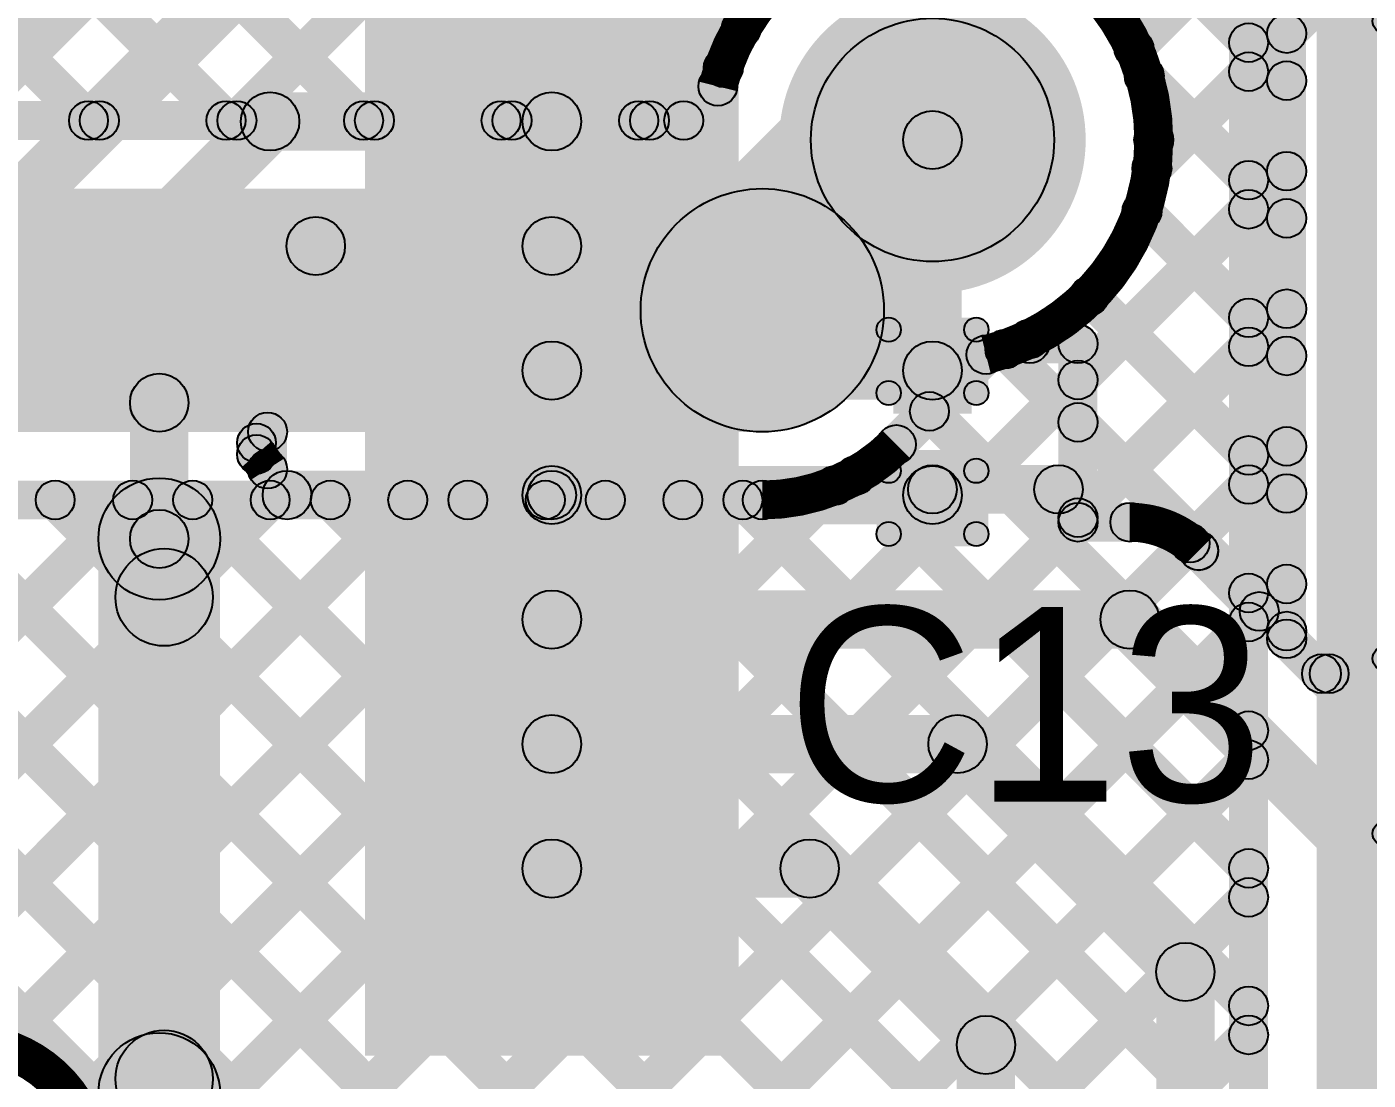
# Model space of a CAD drawing. Header units: millimetres. Extents: x 0.01 to 3.4, y 0.01 to 2.05.
# Drawn here: x 1.8118 to 2.0876, y 1.0488 to 1.2653 of the extents above; entities that cross this region are included whole.
import ezdxf

# ---------------------------------------------------------------- set-up
doc = ezdxf.new("R2010")
doc.units = ezdxf.units.MM
doc.header["$MEASUREMENT"] = 0
for name, color, linetype in [('BottomLayer', 5, 'Continuous'), ('TopLayer', 1, 'Continuous'), ('TopOverlay', 2, 'Continuous'), ('TopPaste', 8, 'Continuous'), ('TopSolder', 216, 'Continuous'), ('ViaHoleLayer', 16, 'Continuous')]:
    doc.layers.add(name, color=color, linetype=linetype)

# ---------------------------------------------------------------- blocks, each defined once
blk = doc.blocks.new('SPM5012T_100M_LR_27')
at = {"layer": 'TopLayer'}
for points in [[(-0.11417, 0.05512), (-0.05906, 0.05512), (-0.05906, -0.05512), (-0.11417, -0.05512)], [(0.05906, 0.05512), (0.11417, 0.05512), (0.11417, -0.05512), (0.05906, -0.05512)]]:
    blk.add_hatch(color=1, dxfattribs=at).paths.add_polyline_path(points)
at = {"layer": 'TopOverlay'}
h = blk.add_hatch(color=2, dxfattribs=at)
edge = h.paths.add_edge_path()
edge.add_arc((-0.108, 0.102), 0.0025, 0, 360)
h = blk.add_hatch(color=2, dxfattribs=at)
edge = h.paths.add_edge_path()
edge.add_arc((-0.108, 0.102), 0.0025, 0, 360)
for points in [[(0.108, 0.1045), (0.108, 0.0995), (-0.108, 0.0995), (-0.108, 0.1045)], [(-0.1105, 0.102), (-0.1055, 0.102), (-0.1055, 0.066), (-0.1105, 0.066)], [(0.1055, 0.102), (0.1105, 0.102), (0.1105, 0.066), (0.1055, 0.066)], [(-0.1105, -0.065), (-0.1055, -0.065), (-0.1055, -0.102), (-0.1105, -0.102)], [(0.1055, -0.065), (0.1105, -0.065), (0.1105, -0.102), (0.1055, -0.102)], [(0.108, -0.0995), (0.108, -0.1045), (-0.108, -0.1045), (-0.108, -0.0995)]]:
    blk.add_hatch(color=2, dxfattribs=at).paths.add_polyline_path(points)
h = blk.add_hatch(color=2, dxfattribs=at)
edge = h.paths.add_edge_path()
edge.add_arc((0.108, 0.102), 0.0025, 0, 360)
h = blk.add_hatch(color=2, dxfattribs=at)
edge = h.paths.add_edge_path()
edge.add_arc((0.108, 0.102), 0.0025, 0, 360)
h = blk.add_hatch(color=2, dxfattribs=at)
edge = h.paths.add_edge_path()
edge.add_arc((-0.108, 0.066), 0.0025, 0, 360)
h = blk.add_hatch(color=2, dxfattribs=at)
edge = h.paths.add_edge_path()
edge.add_arc((0.108, 0.066), 0.0025, 0, 360)
h = blk.add_hatch(color=2, dxfattribs=at)
edge = h.paths.add_edge_path()
edge.add_arc((-0.108, -0.065), 0.0025, 0, 360)
h = blk.add_hatch(color=2, dxfattribs=at)
edge = h.paths.add_edge_path()
edge.add_arc((0.108, -0.065), 0.0025, 0, 360)
h = blk.add_hatch(color=2, dxfattribs=at)
edge = h.paths.add_edge_path()
edge.add_arc((-0.09783, -0.071), 0.005, 0, 360)
h = blk.add_hatch(color=2, dxfattribs=at)
edge = h.paths.add_edge_path()
edge.add_arc((-0.08617, -0.071), 0.005, 0, 360)
h = blk.add_hatch(color=2, dxfattribs=at)
edge = h.paths.add_edge_path()
edge.add_arc((-0.108, -0.102), 0.0025, 0, 360)
h = blk.add_hatch(color=2, dxfattribs=at)
edge = h.paths.add_edge_path()
edge.add_arc((-0.108, -0.102), 0.0025, 0, 360)
h = blk.add_hatch(color=2, dxfattribs=at)
edge = h.paths.add_edge_path()
edge.add_arc((0.108, -0.102), 0.0025, 0, 360)
h = blk.add_hatch(color=2, dxfattribs=at)
edge = h.paths.add_edge_path()
edge.add_arc((0.108, -0.102), 0.0025, 0, 360)
at = {"layer": 'TopPaste'}
for points in [[(-0.11417, 0.05512), (-0.05906, 0.05512), (-0.05906, -0.05512), (-0.11417, -0.05512)], [(0.05906, 0.05512), (0.11417, 0.05512), (0.11417, -0.05512), (0.05906, -0.05512)]]:
    blk.add_hatch(color=8, dxfattribs=at).paths.add_polyline_path(points)
at = {"layer": 'TopSolder'}
for points in [[(-0.11817, 0.05912), (-0.05506, 0.05912), (-0.05506, -0.05912), (-0.11817, -0.05912)], [(0.05506, 0.05912), (0.11817, 0.05912), (0.11817, -0.05912), (0.05506, -0.05912)]]:
    blk.add_hatch(color=216, dxfattribs=at).paths.add_polyline_path(points)
at = {"layer": 'TopOverlay', "const_width": 0.01}
blk.add_lwpolyline([(-0.08617, -0.071, 1), (-0.09783, -0.071, 1)], format="xyb", close=True, dxfattribs=at)
at = {"layer": 'TopOverlay'}
for centre, radius in [((-0.108, 0.102), 0.0025), ((-0.108, 0.102), 0.0025), ((0.108, 0.102), 0.0025), ((0.108, 0.102), 0.0025), ((-0.108, 0.066), 0.0025), ((0.108, 0.066), 0.0025), ((-0.108, -0.065), 0.0025), ((0.108, -0.065), 0.0025), ((-0.09783, -0.071), 0.005), ((-0.08617, -0.071), 0.005), ((-0.108, -0.102), 0.0025), ((-0.108, -0.102), 0.0025), ((0.108, -0.102), 0.0025), ((0.108, -0.102), 0.0025)]:
    blk.add_circle(centre, radius, dxfattribs=at)
blk = doc.blocks.new('PIC16F15355_I_SS_39')
at = {"layer": 'TopLayer'}
for points in [[(0.17618, 0.02953), (0.10728, 0.02953), (0.10728, 0.04724), (0.17618, 0.04724)], [(0.17618, 0.00394), (0.10728, 0.00394), (0.10728, 0.02165), (0.17618, 0.02165)], [(0.17618, -0.02165), (0.10728, -0.02165), (0.10728, -0.00394), (0.17618, -0.00394)], [(0.17618, -0.04724), (0.10728, -0.04724), (0.10728, -0.02953), (0.17618, -0.02953)], [(0.17618, -0.07283), (0.10728, -0.07283), (0.10728, -0.05512), (0.17618, -0.05512)], [(0.17618, -0.09843), (0.10728, -0.09843), (0.10728, -0.08071), (0.17618, -0.08071)], [(0.17618, -0.12402), (0.10728, -0.12402), (0.10728, -0.1063), (0.17618, -0.1063)], [(0.17618, -0.14961), (0.10728, -0.14961), (0.10728, -0.13189), (0.17618, -0.13189)], [(0.17618, -0.1752), (0.10728, -0.1752), (0.10728, -0.15748), (0.17618, -0.15748)]]:
    blk.add_hatch(color=1, dxfattribs=at).paths.add_polyline_path(points)
at = {"layer": 'TopPaste'}
for points in [[(0.17618, 0.02953), (0.10728, 0.02953), (0.10728, 0.04724), (0.17618, 0.04724)], [(0.17618, 0.00394), (0.10728, 0.00394), (0.10728, 0.02165), (0.17618, 0.02165)], [(0.17618, -0.02165), (0.10728, -0.02165), (0.10728, -0.00394), (0.17618, -0.00394)], [(0.17618, -0.04724), (0.10728, -0.04724), (0.10728, -0.02953), (0.17618, -0.02953)], [(0.17618, -0.07283), (0.10728, -0.07283), (0.10728, -0.05512), (0.17618, -0.05512)], [(0.17618, -0.09843), (0.10728, -0.09843), (0.10728, -0.08071), (0.17618, -0.08071)], [(0.17618, -0.12402), (0.10728, -0.12402), (0.10728, -0.1063), (0.17618, -0.1063)], [(0.17618, -0.14961), (0.10728, -0.14961), (0.10728, -0.13189), (0.17618, -0.13189)], [(0.17618, -0.1752), (0.10728, -0.1752), (0.10728, -0.15748), (0.17618, -0.15748)]]:
    blk.add_hatch(color=8, dxfattribs=at).paths.add_polyline_path(points)
at = {"layer": 'TopSolder'}
for points in [[(0.18018, 0.02553), (0.10328, 0.02553), (0.10328, 0.05124), (0.18018, 0.05124)], [(0.18018, -0.00006), (0.10328, -0.00006), (0.10328, 0.02565), (0.18018, 0.02565)], [(0.18018, -0.02565), (0.10328, -0.02565), (0.10328, 0.00006), (0.18018, 0.00006)], [(0.18018, -0.05124), (0.10328, -0.05124), (0.10328, -0.02553), (0.18018, -0.02553)], [(0.18018, -0.07683), (0.10328, -0.07683), (0.10328, -0.05112), (0.18018, -0.05112)], [(0.18018, -0.10243), (0.10328, -0.10243), (0.10328, -0.07671), (0.18018, -0.07671)], [(0.18018, -0.12802), (0.10328, -0.12802), (0.10328, -0.1023), (0.18018, -0.1023)], [(0.18018, -0.15361), (0.10328, -0.15361), (0.10328, -0.12789), (0.18018, -0.12789)], [(0.18018, -0.1792), (0.10328, -0.1792), (0.10328, -0.15348), (0.18018, -0.15348)]]:
    blk.add_hatch(color=216, dxfattribs=at).paths.add_polyline_path(points)
blk = doc.blocks.new('CAP_0201_56')
at = {"layer": 'TopLayer'}
for points in [[(-0.01772, 0.00591), (-0.00591, 0.00591), (-0.00591, -0.00591), (-0.01772, -0.00591)], [(0.00591, 0.00591), (0.01772, 0.00591), (0.01772, -0.00591), (0.00591, -0.00591)]]:
    blk.add_hatch(color=1, dxfattribs=at).paths.add_polyline_path(points)
at = {"layer": 'TopOverlay'}
h = blk.add_hatch(color=2, dxfattribs=at)
edge = h.paths.add_edge_path()
edge.add_arc((-0.021, 0.009), 0.0025, 0, 360)
h = blk.add_hatch(color=2, dxfattribs=at)
edge = h.paths.add_edge_path()
edge.add_arc((-0.021, 0.009), 0.0025, 0, 360)
for points in [[(-0.008, 0.0115), (-0.008, 0.0065), (-0.021, 0.0065), (-0.021, 0.0115)], [(0.021, 0.0115), (0.021, 0.0065), (0.008, 0.0065), (0.008, 0.0115)], [(-0.0185, -0.009), (-0.0235, -0.009), (-0.0235, 0.009), (-0.0185, 0.009)], [(0.0235, -0.009), (0.0185, -0.009), (0.0185, 0.009), (0.0235, 0.009)], [(-0.008, -0.0065), (-0.008, -0.0115), (-0.021, -0.0115), (-0.021, -0.0065)], [(0.021, -0.0065), (0.021, -0.0115), (0.008, -0.0115), (0.008, -0.0065)]]:
    blk.add_hatch(color=2, dxfattribs=at).paths.add_polyline_path(points)
h = blk.add_hatch(color=2, dxfattribs=at)
edge = h.paths.add_edge_path()
edge.add_arc((-0.008, 0.009), 0.0025, 0, 360)
h = blk.add_hatch(color=2, dxfattribs=at)
edge = h.paths.add_edge_path()
edge.add_arc((0.008, 0.009), 0.0025, 0, 360)
h = blk.add_hatch(color=2, dxfattribs=at)
edge = h.paths.add_edge_path()
edge.add_arc((0.021, 0.009), 0.0025, 0, 360)
h = blk.add_hatch(color=2, dxfattribs=at)
edge = h.paths.add_edge_path()
edge.add_arc((0.021, 0.009), 0.0025, 0, 360)
h = blk.add_hatch(color=2, dxfattribs=at)
edge = h.paths.add_edge_path()
edge.add_arc((-0.021, -0.009), 0.0025, 0, 360)
h = blk.add_hatch(color=2, dxfattribs=at)
edge = h.paths.add_edge_path()
edge.add_arc((-0.021, -0.009), 0.0025, 0, 360)
h = blk.add_hatch(color=2, dxfattribs=at)
edge = h.paths.add_edge_path()
edge.add_arc((-0.008, -0.009), 0.0025, 0, 360)
h = blk.add_hatch(color=2, dxfattribs=at)
edge = h.paths.add_edge_path()
edge.add_arc((0.008, -0.009), 0.0025, 0, 360)
h = blk.add_hatch(color=2, dxfattribs=at)
edge = h.paths.add_edge_path()
edge.add_arc((0.021, -0.009), 0.0025, 0, 360)
h = blk.add_hatch(color=2, dxfattribs=at)
edge = h.paths.add_edge_path()
edge.add_arc((0.021, -0.009), 0.0025, 0, 360)
at = {"layer": 'TopPaste'}
for points in [[(-0.01772, 0.00591), (-0.00591, 0.00591), (-0.00591, -0.00591), (-0.01772, -0.00591)], [(0.00591, 0.00591), (0.01772, 0.00591), (0.01772, -0.00591), (0.00591, -0.00591)]]:
    blk.add_hatch(color=8, dxfattribs=at).paths.add_polyline_path(points)
at = {"layer": 'TopSolder'}
for points in [[(-0.01988, 0.00807), (-0.00374, 0.00807), (-0.00374, -0.00807), (-0.01988, -0.00807)], [(0.00374, 0.00807), (0.01988, 0.00807), (0.01988, -0.00807), (0.00374, -0.00807)]]:
    blk.add_hatch(color=216, dxfattribs=at).paths.add_polyline_path(points)
at = {"layer": 'TopOverlay'}
for centre in [(-0.021, 0.009), (-0.021, 0.009), (-0.008, 0.009), (0.008, 0.009), (0.021, 0.009), (0.021, 0.009), (-0.021, -0.009), (-0.021, -0.009), (-0.008, -0.009), (0.008, -0.009), (0.021, -0.009), (0.021, -0.009)]:
    blk.add_circle(centre, 0.0025, dxfattribs=at)

msp = doc.modelspace()

# ---------------------------------------------------------------- hatches: boundary and pattern name
at = {"layer": 'BottomLayer'}
for points in [[(1.66618, 1.65317), (1.67184, 1.65883), (2.06583, 1.26484), (2.06017, 1.25918)], [(2.127, 0.87355), (2.077, 0.87355), (2.077, 1.63024), (2.127, 1.63024)], [(1.56426, 1.61367), (1.56992, 1.61933), (1.94042, 1.24883), (1.93476, 1.24317)], [(1.59254, 1.61367), (1.5982, 1.61933), (1.95783, 1.2597), (1.95217, 1.25404)], [(2.067, 0.9973), (2.059, 0.9973), (2.059, 1.60681), (2.067, 1.60681)], [(1.58341, 1.50967), (1.58906, 1.51533), (1.85556, 1.24883), (1.84991, 1.24317)], [(1.80123, 1.24317), (1.79557, 1.24883), (2.06017, 1.51343), (2.06583, 1.50777)], [(1.82951, 1.24317), (1.82385, 1.24883), (2.06017, 1.48515), (2.06583, 1.47949)], [(1.85779, 1.24317), (1.85214, 1.24883), (2.06017, 1.45686), (2.06583, 1.45121)], [(1.88608, 1.24317), (1.88042, 1.24883), (2.06017, 1.42858), (2.06583, 1.42292)], [(1.91436, 1.24317), (1.90871, 1.24883), (2.06017, 1.40029), (2.06583, 1.39464)], [(1.76204, 1.38761), (1.76769, 1.39327), (1.91213, 1.24883), (1.90648, 1.24317)], [(1.74714, 1.37423), (1.75279, 1.37988), (1.88385, 1.24883), (1.87819, 1.24317)], [(1.78042, 1.28437), (1.78608, 1.29003), (1.82728, 1.24883), (1.82162, 1.24317)], [(2.04227, 1.25794), (2.03661, 1.2636), (2.06017, 1.28716), (2.06583, 1.2815)], [(1.94265, 1.24317), (1.93699, 1.24883), (1.95582, 1.26765), (1.96147, 1.262)], [(1.98068, 1.18932), (1.94532, 1.22468), (1.98032, 1.25968), (2.01568, 1.22432)], [(2.03872, 1.25235), (2.04437, 1.25801), (2.06583, 1.23655), (2.06017, 1.2309)], [(2.04595, 1.23334), (2.04029, 1.23899), (2.06017, 1.25887), (2.06583, 1.25322)], [(1.94967, 1.24317), (1.94402, 1.24883), (1.95103, 1.25584), (1.95668, 1.25018)], [(1.77024, 1.242), (1.77024, 1.25), (1.94685, 1.25), (1.94685, 1.242)], [(1.43, 1.182), (1.43, 1.232), (1.963, 1.232), (1.963, 1.182)], [(1.80215, 0.96125), (1.79649, 0.96691), (2.06017, 1.23059), (2.06583, 1.22493)], [(2.03825, 1.22454), (2.04391, 1.23019), (2.06583, 1.20827), (2.06017, 1.20261)], [(2.02742, 1.20708), (2.03308, 1.21274), (2.06583, 1.17999), (2.06017, 1.17433)], [(1.19784, 0.32865), (1.19218, 0.33431), (2.06017, 1.2023), (2.06583, 1.19665)], [(1.99341, 1.17659), (1.98775, 1.18225), (2.00618, 1.20068), (2.01184, 1.19503)], [(2.01004, 1.19617), (2.0157, 1.20183), (2.06583, 1.1517), (2.06017, 1.14604)], [(1.99454, 1.18339), (2.0002, 1.18905), (2.06583, 1.12342), (2.06017, 1.11776)], [(1.9794, 1.17024), (1.98506, 1.1759), (2.06583, 1.09513), (2.06017, 1.08948)], [(1.19784, 0.30037), (1.19218, 0.30603), (2.06017, 1.17402), (2.06583, 1.16836)], [(1.79187, 0.97926), (1.78622, 0.98492), (1.9751, 1.1738), (1.98075, 1.16814)], [(1.45343, 1.164), (1.45343, 1.172), (1.963, 1.172), (1.963, 1.164)], [(1.70163, 1.16517), (1.70729, 1.17083), (1.99183, 0.88629), (1.98617, 0.88063)], [(1.72486, 1.05367), (1.71921, 1.05933), (1.83071, 1.17083), (1.83636, 1.16517)], [(1.72992, 1.16517), (1.73557, 1.17083), (1.99183, 0.91457), (1.98617, 0.90892)], [(1.75315, 1.05367), (1.74749, 1.05933), (1.85899, 1.17083), (1.86465, 1.16517)], [(1.7582, 1.16517), (1.76386, 1.17083), (1.99183, 0.94286), (1.98617, 0.9372)], [(1.78143, 1.05367), (1.77577, 1.05933), (1.88727, 1.17083), (1.89293, 1.16517)], [(1.78649, 1.16517), (1.79214, 1.17083), (1.98603, 0.97694), (1.98038, 0.97128)], [(1.80879, 1.05274), (1.80313, 1.0584), (1.91556, 1.17083), (1.92122, 1.16517)], [(1.81477, 1.16517), (1.82043, 1.17083), (1.99439, 0.99686), (1.98874, 0.9912)], [(1.82477, 1.04044), (1.81911, 1.0461), (1.94384, 1.17083), (1.9495, 1.16517)], [(1.84305, 1.16517), (1.84871, 1.17083), (2.01629, 1.00325), (2.01063, 0.99759)], [(1.87134, 1.16517), (1.877, 1.17083), (2.04531, 1.00252), (2.03965, 0.99686)], [(1.89962, 1.16517), (1.90528, 1.17083), (2.06583, 1.01028), (2.06017, 1.00462)], [(1.92791, 1.16517), (1.93356, 1.17083), (2.06583, 1.03856), (2.06017, 1.03291)], [(1.95619, 1.16517), (1.96185, 1.17083), (2.06583, 1.06685), (2.06017, 1.06119)], [(1.19784, 0.27209), (1.19218, 0.27774), (2.06017, 1.14574), (2.06583, 1.14008)], [(1.19784, 0.2438), (1.19218, 0.24946), (2.06017, 1.11745), (2.06583, 1.11179)], [(1.20116, 0.21884), (1.1955, 0.2245), (2.06017, 1.08917), (2.06583, 1.08351)], [(2.00835, 0.99775), (2.00269, 1.0034), (2.06017, 1.06088), (2.06583, 1.05523)]]:
    msp.add_hatch(color=5, dxfattribs=at).paths.add_polyline_path(points)
h = msp.add_hatch(color=5, dxfattribs=at)
edge = h.paths.add_edge_path()
edge.add_arc((1.998, 1.242), 0.0315, 0, 360)
h = msp.add_hatch(color=5, dxfattribs=at)
edge = h.paths.add_edge_path()
edge.add_arc((1.95864, 1.26482), 0.004, 0, 360)
h = msp.add_hatch(color=5, dxfattribs=at)
edge = h.paths.add_edge_path()
edge.add_arc((1.998, 1.242), 0.025, 0, 360)
h = msp.add_hatch(color=5, dxfattribs=at)
edge = h.paths.add_edge_path()
edge.add_arc((2.063, 1.26201), 0.004, 0, 360)
h = msp.add_hatch(color=5, dxfattribs=at)
edge = h.paths.add_edge_path()
edge.add_arc((2.03944, 1.26077), 0.004, 0, 360)
h = msp.add_hatch(color=5, dxfattribs=at)
edge = h.paths.add_edge_path()
edge.add_arc((1.955, 1.25687), 0.004, 0, 360)
h = msp.add_hatch(color=5, dxfattribs=at)
edge = h.paths.add_edge_path()
edge.add_arc((2.04154, 1.25518), 0.004, 0, 360)
h = msp.add_hatch(color=5, dxfattribs=at)
edge = h.paths.add_edge_path()
edge.add_arc((2.063, 1.25604), 0.004, 0, 360)
h = msp.add_hatch(color=5, dxfattribs=at)
edge = h.paths.add_edge_path()
edge.add_arc((1.95386, 1.25301), 0.004, 0, 360)
h = msp.add_hatch(color=5, dxfattribs=at)
edge = h.paths.add_edge_path()
edge.add_arc((1.95386, 1.25301), 0.004, 0, 360)
h = msp.add_hatch(color=5, dxfattribs=at)
edge = h.paths.add_edge_path()
edge.add_arc((1.82445, 1.246), 0.004, 0, 360)
h = msp.add_hatch(color=5, dxfattribs=at)
edge = h.paths.add_edge_path()
edge.add_arc((1.82668, 1.246), 0.004, 0, 360)
h = msp.add_hatch(color=5, dxfattribs=at)
edge = h.paths.add_edge_path()
edge.add_arc((1.85274, 1.246), 0.004, 0, 360)
h = msp.add_hatch(color=5, dxfattribs=at)
edge = h.paths.add_edge_path()
edge.add_arc((1.85497, 1.246), 0.004, 0, 360)
h = msp.add_hatch(color=5, dxfattribs=at)
edge = h.paths.add_edge_path()
edge.add_arc((1.88102, 1.246), 0.004, 0, 360)
h = msp.add_hatch(color=5, dxfattribs=at)
edge = h.paths.add_edge_path()
edge.add_arc((1.88325, 1.246), 0.004, 0, 360)
h = msp.add_hatch(color=5, dxfattribs=at)
edge = h.paths.add_edge_path()
edge.add_arc((1.9093, 1.246), 0.004, 0, 360)
h = msp.add_hatch(color=5, dxfattribs=at)
edge = h.paths.add_edge_path()
edge.add_arc((1.91153, 1.246), 0.004, 0, 360)
h = msp.add_hatch(color=5, dxfattribs=at)
edge = h.paths.add_edge_path()
edge.add_arc((1.93759, 1.246), 0.004, 0, 360)
h = msp.add_hatch(color=5, dxfattribs=at)
edge = h.paths.add_edge_path()
edge.add_arc((1.93982, 1.246), 0.004, 0, 360)
h = msp.add_hatch(color=5, dxfattribs=at)
edge = h.paths.add_edge_path()
edge.add_arc((1.94685, 1.246), 0.004, 0, 360)
h = msp.add_hatch(color=5, dxfattribs=at)
edge = h.paths.add_edge_path()
edge.add_arc((1.94685, 1.246), 0.004, 0, 360)
h = msp.add_hatch(color=5, dxfattribs=at)
edge = h.paths.add_edge_path()
edge.add_arc((2.0435, 1.242), 0.004, 0, 360)
h = msp.add_hatch(color=5, dxfattribs=at)
edge = h.paths.add_edge_path()
edge.add_arc((2.0435, 1.242), 0.004, 0, 360)
h = msp.add_hatch(color=5, dxfattribs=at)
edge = h.paths.add_edge_path()
edge.add_arc((2.04312, 1.23616), 0.004, 0, 360)
h = msp.add_hatch(color=5, dxfattribs=at)
edge = h.paths.add_edge_path()
edge.add_arc((2.063, 1.23373), 0.004, 0, 360)
h = msp.add_hatch(color=5, dxfattribs=at)
edge = h.paths.add_edge_path()
edge.add_arc((1.963, 1.207), 0.025, 0, 360)
h = msp.add_hatch(color=5, dxfattribs=at)
edge = h.paths.add_edge_path()
edge.add_arc((1.963, 1.207), 0.025, 0, 360)
h = msp.add_hatch(color=5, dxfattribs=at)
edge = h.paths.add_edge_path()
edge.add_arc((2.04108, 1.22736), 0.004, 0, 360)
h = msp.add_hatch(color=5, dxfattribs=at)
edge = h.paths.add_edge_path()
edge.add_arc((2.063, 1.22776), 0.004, 0, 360)
h = msp.add_hatch(color=5, dxfattribs=at)
edge = h.paths.add_edge_path()
edge.add_arc((2.03025, 1.20991), 0.004, 0, 360)
h = msp.add_hatch(color=5, dxfattribs=at)
edge = h.paths.add_edge_path()
edge.add_arc((2.063, 1.20544), 0.004, 0, 360)
h = msp.add_hatch(color=5, dxfattribs=at)
edge = h.paths.add_edge_path()
edge.add_arc((2.01287, 1.199), 0.004, 0, 360)
h = msp.add_hatch(color=5, dxfattribs=at)
edge = h.paths.add_edge_path()
edge.add_arc((2.063, 1.19948), 0.004, 0, 360)
h = msp.add_hatch(color=5, dxfattribs=at)
edge = h.paths.add_edge_path()
edge.add_arc((2.00901, 1.19786), 0.004, 0, 360)
h = msp.add_hatch(color=5, dxfattribs=at)
edge = h.paths.add_edge_path()
edge.add_arc((2.00901, 1.19786), 0.004, 0, 360)
h = msp.add_hatch(color=5, dxfattribs=at)
edge = h.paths.add_edge_path()
edge.add_arc((1.99737, 1.18622), 0.004, 0, 360)
h = msp.add_hatch(color=5, dxfattribs=at)
edge = h.paths.add_edge_path()
edge.add_arc((1.99058, 1.17942), 0.004, 0, 360)
h = msp.add_hatch(color=5, dxfattribs=at)
edge = h.paths.add_edge_path()
edge.add_arc((1.99058, 1.17942), 0.004, 0, 360)
h = msp.add_hatch(color=5, dxfattribs=at)
edge = h.paths.add_edge_path()
edge.add_arc((1.99058, 1.17942), 0.004, 0, 360)
h = msp.add_hatch(color=5, dxfattribs=at)
edge = h.paths.add_edge_path()
edge.add_arc((2.063, 1.17716), 0.004, 0, 360)
h = msp.add_hatch(color=5, dxfattribs=at)
edge = h.paths.add_edge_path()
edge.add_arc((1.97792, 1.17097), 0.004, 0, 360)
h = msp.add_hatch(color=5, dxfattribs=at)
edge = h.paths.add_edge_path()
edge.add_arc((1.98223, 1.17307), 0.004, 0, 360)
h = msp.add_hatch(color=5, dxfattribs=at)
edge = h.paths.add_edge_path()
edge.add_arc((2.063, 1.17119), 0.004, 0, 360)
h = msp.add_hatch(color=5, dxfattribs=at)
edge = h.paths.add_edge_path()
edge.add_arc((1.8176, 1.168), 0.004, 0, 360)
h = msp.add_hatch(color=5, dxfattribs=at)
edge = h.paths.add_edge_path()
edge.add_arc((1.83353, 1.168), 0.004, 0, 360)
h = msp.add_hatch(color=5, dxfattribs=at)
edge = h.paths.add_edge_path()
edge.add_arc((1.84588, 1.168), 0.004, 0, 360)
h = msp.add_hatch(color=5, dxfattribs=at)
edge = h.paths.add_edge_path()
edge.add_arc((1.86182, 1.168), 0.004, 0, 360)
h = msp.add_hatch(color=5, dxfattribs=at)
edge = h.paths.add_edge_path()
edge.add_arc((1.87417, 1.168), 0.004, 0, 360)
h = msp.add_hatch(color=5, dxfattribs=at)
edge = h.paths.add_edge_path()
edge.add_arc((1.8901, 1.168), 0.004, 0, 360)
h = msp.add_hatch(color=5, dxfattribs=at)
edge = h.paths.add_edge_path()
edge.add_arc((1.90245, 1.168), 0.004, 0, 360)
h = msp.add_hatch(color=5, dxfattribs=at)
edge = h.paths.add_edge_path()
edge.add_arc((1.91839, 1.168), 0.004, 0, 360)
h = msp.add_hatch(color=5, dxfattribs=at)
edge = h.paths.add_edge_path()
edge.add_arc((1.93074, 1.168), 0.004, 0, 360)
h = msp.add_hatch(color=5, dxfattribs=at)
edge = h.paths.add_edge_path()
edge.add_arc((1.94667, 1.168), 0.004, 0, 360)
h = msp.add_hatch(color=5, dxfattribs=at)
edge = h.paths.add_edge_path()
edge.add_arc((1.95902, 1.168), 0.004, 0, 360)
h = msp.add_hatch(color=5, dxfattribs=at)
edge = h.paths.add_edge_path()
edge.add_arc((1.963, 1.168), 0.004, 0, 360)
h = msp.add_hatch(color=5, dxfattribs=at)
edge = h.paths.add_edge_path()
edge.add_arc((1.963, 1.168), 0.004, 0, 360)
h = msp.add_hatch(color=5, dxfattribs=at)
edge = h.paths.add_edge_path()
edge.add_arc((1.963, 1.168), 0.004, 0, 360)
h = msp.add_hatch(color=5, dxfattribs=at)
edge = h.paths.add_edge_path()
edge.add_arc((2.063, 1.14887), 0.004, 0, 360)
h = msp.add_hatch(color=5, dxfattribs=at)
edge = h.paths.add_edge_path()
edge.add_arc((2.063, 1.14291), 0.004, 0, 360)
h = msp.add_hatch(color=5, dxfattribs=at)
edge = h.paths.add_edge_path()
edge.add_arc((2.063, 1.12059), 0.004, 0, 360)
h = msp.add_hatch(color=5, dxfattribs=at)
edge = h.paths.add_edge_path()
edge.add_arc((2.063, 1.11462), 0.004, 0, 360)
h = msp.add_hatch(color=5, dxfattribs=at)
edge = h.paths.add_edge_path()
edge.add_arc((2.063, 1.0923), 0.004, 0, 360)
h = msp.add_hatch(color=5, dxfattribs=at)
edge = h.paths.add_edge_path()
edge.add_arc((2.063, 1.08634), 0.004, 0, 360)
h = msp.add_hatch(color=5, dxfattribs=at)
edge = h.paths.add_edge_path()
edge.add_arc((2.063, 1.06402), 0.004, 0, 360)
h = msp.add_hatch(color=5, dxfattribs=at)
edge = h.paths.add_edge_path()
edge.add_arc((2.063, 1.05805), 0.004, 0, 360)
at = {"layer": 'TopLayer'}
for points in [[(1.96829, 1.35106), (1.97395, 1.35672), (2.07366, 1.25701), (2.068, 1.25136)], [(2.04227, 1.25794), (2.03661, 1.2636), (2.07756, 1.30454), (2.08321, 1.29889)], [(1.73824, 1.18076), (1.72976, 1.18924), (1.84176, 1.30124), (1.85024, 1.29276)], [(1.77724, 1.18776), (1.76876, 1.19624), (1.84814, 1.27563), (1.85663, 1.26714)], [(2.07366, 1.26104), (2.068, 1.2667), (2.07466, 1.27337), (2.08032, 1.26771)], [(2.07483, 1.13946), (2.06683, 1.13946), (2.06683, 1.27054), (2.07483, 1.27054)], [(2.04595, 1.23334), (2.04029, 1.23899), (2.068, 1.2667), (2.07366, 1.26104)], [(2.03872, 1.25235), (2.04437, 1.25801), (2.07366, 1.22873), (2.068, 1.22307)], [(1.80324, 1.17876), (1.79476, 1.18724), (1.85755, 1.25004), (1.86604, 1.24155)], [(1.8618, 1.2398), (1.8618, 1.2518), (1.91973, 1.2518), (1.91973, 1.2398)], [(2.004, 1.19461), (1.992, 1.19461), (1.992, 1.242), (2.004, 1.242)], [(2.03073, 1.18984), (2.02508, 1.19549), (2.068, 1.23841), (2.07366, 1.23276)], [(2.03825, 1.22454), (2.04391, 1.23019), (2.07366, 1.20044), (2.068, 1.19479)], [(1.8712, 1.2142), (1.8712, 1.2262), (1.91973, 1.2262), (1.91973, 1.2142)], [(1.84324, 1.18376), (1.83476, 1.19224), (1.86696, 1.22445), (1.87545, 1.21596)], [(2.02742, 1.20708), (2.03308, 1.21274), (2.07366, 1.17216), (2.068, 1.1665)], [(2.03073, 1.16155), (2.02508, 1.16721), (2.068, 1.21013), (2.07366, 1.20447)], [(2.018, 1.19609), (2.018, 1.20409), (2.02791, 1.20409), (2.02791, 1.19609)], [(1.91973, 1.18861), (1.91973, 1.20061), (1.998, 1.20061), (1.998, 1.18861)], [(2.03191, 1.16343), (2.02391, 1.16343), (2.02391, 1.20009), (2.03191, 1.20009)], [(1.845, 1.16), (1.833, 1.16), (1.833, 1.188), (1.845, 1.188)], [(2.02508, 1.18114), (2.03073, 1.1868), (2.07366, 1.14388), (2.068, 1.13822)], [(1.86183, 1.17689), (1.85617, 1.18254), (1.85846, 1.18483), (1.86411, 1.17917)], [(1.86528, 1.17434), (1.85728, 1.17434), (1.85728, 1.182), (1.86528, 1.182)], [(2.05378, 1.15631), (2.04812, 1.16197), (2.068, 1.18185), (2.07366, 1.17619)], [(1.91973, 1.16302), (1.91973, 1.17502), (1.998, 1.17502), (1.998, 1.16302)], [(1.998, 1.16519), (1.998, 1.17519), (2.02391, 1.17519), (2.02391, 1.16519)], [(1.86528, 1.16402), (1.86528, 1.17402), (1.91973, 1.17402), (1.91973, 1.16402)], [(2.02791, 1.15943), (2.02791, 1.16743), (2.03857, 1.16743), (2.03857, 1.15943)], [(1.8515, 1.046), (1.8265, 1.046), (1.8265, 1.16), (1.8515, 1.16)], [(2.04991, 1.15472), (2.05557, 1.16037), (2.07366, 1.14229), (2.068, 1.13663)], [(2.06802, 1.14227), (2.06236, 1.14792), (2.068, 1.15356), (2.07366, 1.1479)], [(1.85, 1.049), (1.83, 1.049), (1.83, 1.148), (1.85, 1.148)], [(1.91973, 1.13743), (1.91973, 1.14943), (2.03857, 1.14943), (2.03857, 1.13743)], [(2.03432, 1.13919), (2.04281, 1.14768), (2.17124, 1.01924), (2.16276, 1.01076)], [(2.068, 1.13663), (2.07366, 1.14229), (2.08081, 1.13513), (2.07516, 1.12947)], [(2.07516, 1.12947), (2.08081, 1.13513), (2.18394, 1.032), (2.17828, 1.02635)], [(2.07674, 1.12947), (2.0824, 1.13513), (2.19683, 1.0207), (2.19117, 1.01504)], [(2.07798, 1.1283), (2.07798, 1.1363), (2.15394, 1.1363), (2.15394, 1.1283)], [(1.91973, 1.11184), (1.91973, 1.12384), (2.00316, 1.12384), (2.00316, 1.11184)], [(1.99891, 1.1136), (2.0074, 1.12209), (2.05424, 1.07524), (2.04576, 1.06676)], [(1.91973, 1.08625), (1.91973, 1.09825), (1.97275, 1.09825), (1.97275, 1.08625)], [(1.96851, 1.08801), (1.97699, 1.09649), (2.01324, 1.06024), (2.00476, 1.05176)], [(2.056, 0.975), (2.044, 0.975), (2.044, 1.071), (2.056, 1.071)], [(1.83016, 1.03716), (1.84784, 1.05484), (1.92984, 0.97284), (1.91216, 0.95516)], [(2.015, 0.975), (2.003, 0.975), (2.003, 1.056), (2.015, 1.056)]]:
    msp.add_hatch(color=1, dxfattribs=at).paths.add_polyline_path(points)
h = msp.add_hatch(color=1, dxfattribs=at)
edge = h.paths.add_edge_path()
edge.add_arc((1.998, 1.242), 0.0315, 0, 360)
h = msp.add_hatch(color=1, dxfattribs=at)
edge = h.paths.add_edge_path()
edge.add_arc((2.07083, 1.26387), 0.004, 0, 360)
h = msp.add_hatch(color=1, dxfattribs=at)
edge = h.paths.add_edge_path()
edge.add_arc((2.07083, 1.26387), 0.004, 0, 360)
h = msp.add_hatch(color=1, dxfattribs=at)
edge = h.paths.add_edge_path()
edge.add_arc((2.03944, 1.26077), 0.004, 0, 360)
h = msp.add_hatch(color=1, dxfattribs=at)
edge = h.paths.add_edge_path()
edge.add_arc((2.04154, 1.25518), 0.004, 0, 360)
h = msp.add_hatch(color=1, dxfattribs=at)
edge = h.paths.add_edge_path()
edge.add_arc((2.07083, 1.25418), 0.004, 0, 360)
h = msp.add_hatch(color=1, dxfattribs=at)
edge = h.paths.add_edge_path()
edge.add_arc((1.8618, 1.2458), 0.006, 0, 360)
h = msp.add_hatch(color=1, dxfattribs=at)
edge = h.paths.add_edge_path()
edge.add_arc((1.8618, 1.2458), 0.006, 0, 360)
h = msp.add_hatch(color=1, dxfattribs=at)
edge = h.paths.add_edge_path()
edge.add_arc((1.91973, 1.2458), 0.006, 0, 360)
h = msp.add_hatch(color=1, dxfattribs=at)
edge = h.paths.add_edge_path()
edge.add_arc((1.998, 1.242), 0.006, 0, 360)
h = msp.add_hatch(color=1, dxfattribs=at)
edge = h.paths.add_edge_path()
edge.add_arc((2.0435, 1.242), 0.004, 0, 360)
h = msp.add_hatch(color=1, dxfattribs=at)
edge = h.paths.add_edge_path()
edge.add_arc((2.0435, 1.242), 0.004, 0, 360)
h = msp.add_hatch(color=1, dxfattribs=at)
edge = h.paths.add_edge_path()
edge.add_arc((2.04312, 1.23616), 0.004, 0, 360)
h = msp.add_hatch(color=1, dxfattribs=at)
edge = h.paths.add_edge_path()
edge.add_arc((2.07083, 1.23559), 0.004, 0, 360)
h = msp.add_hatch(color=1, dxfattribs=at)
edge = h.paths.add_edge_path()
edge.add_arc((2.04108, 1.22736), 0.004, 0, 360)
h = msp.add_hatch(color=1, dxfattribs=at)
edge = h.paths.add_edge_path()
edge.add_arc((2.07083, 1.2259), 0.004, 0, 360)
h = msp.add_hatch(color=1, dxfattribs=at)
edge = h.paths.add_edge_path()
edge.add_arc((1.8712, 1.2202), 0.006, 0, 360)
h = msp.add_hatch(color=1, dxfattribs=at)
edge = h.paths.add_edge_path()
edge.add_arc((1.8712, 1.2202), 0.006, 0, 360)
h = msp.add_hatch(color=1, dxfattribs=at)
edge = h.paths.add_edge_path()
edge.add_arc((1.91973, 1.2202), 0.006, 0, 360)
h = msp.add_hatch(color=1, dxfattribs=at)
edge = h.paths.add_edge_path()
edge.add_arc((2.03025, 1.20991), 0.004, 0, 360)
h = msp.add_hatch(color=1, dxfattribs=at)
edge = h.paths.add_edge_path()
edge.add_arc((2.07083, 1.2073), 0.004, 0, 360)
h = msp.add_hatch(color=1, dxfattribs=at)
edge = h.paths.add_edge_path()
edge.add_arc((2.018, 1.20114), 0.004, 0, 360)
h = msp.add_hatch(color=1, dxfattribs=at)
edge = h.paths.add_edge_path()
edge.add_arc((2.018, 1.20009), 0.004, 0, 360)
h = msp.add_hatch(color=1, dxfattribs=at)
edge = h.paths.add_edge_path()
edge.add_arc((2.02791, 1.20009), 0.004, 0, 360)
h = msp.add_hatch(color=1, dxfattribs=at)
edge = h.paths.add_edge_path()
edge.add_arc((2.02791, 1.20009), 0.004, 0, 360)
h = msp.add_hatch(color=1, dxfattribs=at)
edge = h.paths.add_edge_path()
edge.add_arc((1.91973, 1.19461), 0.006, 0, 360)
h = msp.add_hatch(color=1, dxfattribs=at)
edge = h.paths.add_edge_path()
edge.add_arc((1.998, 1.19461), 0.006, 0, 360)
h = msp.add_hatch(color=1, dxfattribs=at)
edge = h.paths.add_edge_path()
edge.add_arc((1.998, 1.19461), 0.006, 0, 360)
h = msp.add_hatch(color=1, dxfattribs=at)
edge = h.paths.add_edge_path()
edge.add_arc((2.07083, 1.19762), 0.004, 0, 360)
h = msp.add_hatch(color=1, dxfattribs=at)
edge = h.paths.add_edge_path()
edge.add_arc((2.02791, 1.19267), 0.004, 0, 360)
h = msp.add_hatch(color=1, dxfattribs=at)
edge = h.paths.add_edge_path()
edge.add_arc((1.839, 1.188), 0.006, 0, 360)
h = msp.add_hatch(color=1, dxfattribs=at)
edge = h.paths.add_edge_path()
edge.add_arc((1.839, 1.188), 0.006, 0, 360)
h = msp.add_hatch(color=1, dxfattribs=at)
edge = h.paths.add_edge_path()
edge.add_arc((1.86128, 1.182), 0.004, 0, 360)
h = msp.add_hatch(color=1, dxfattribs=at)
edge = h.paths.add_edge_path()
edge.add_arc((1.86128, 1.182), 0.004, 0, 360)
h = msp.add_hatch(color=1, dxfattribs=at)
edge = h.paths.add_edge_path()
edge.add_arc((2.02791, 1.18397), 0.004, 0, 360)
h = msp.add_hatch(color=1, dxfattribs=at)
edge = h.paths.add_edge_path()
edge.add_arc((1.859, 1.17972), 0.004, 0, 360)
h = msp.add_hatch(color=1, dxfattribs=at)
edge = h.paths.add_edge_path()
edge.add_arc((1.859, 1.17739), 0.004, 0, 360)
h = msp.add_hatch(color=1, dxfattribs=at)
edge = h.paths.add_edge_path()
edge.add_arc((2.07083, 1.17902), 0.004, 0, 360)
h = msp.add_hatch(color=1, dxfattribs=at)
edge = h.paths.add_edge_path()
edge.add_arc((1.86128, 1.17434), 0.004, 0, 360)
h = msp.add_hatch(color=1, dxfattribs=at)
edge = h.paths.add_edge_path()
edge.add_arc((1.86128, 1.17434), 0.004, 0, 360)
h = msp.add_hatch(color=1, dxfattribs=at)
edge = h.paths.add_edge_path()
edge.add_arc((1.91973, 1.16902), 0.006, 0, 360)
h = msp.add_hatch(color=1, dxfattribs=at)
edge = h.paths.add_edge_path()
edge.add_arc((1.998, 1.16902), 0.006, 0, 360)
h = msp.add_hatch(color=1, dxfattribs=at)
edge = h.paths.add_edge_path()
edge.add_arc((1.998, 1.17019), 0.005, 0, 360)
h = msp.add_hatch(color=1, dxfattribs=at)
edge = h.paths.add_edge_path()
edge.add_arc((2.02391, 1.17019), 0.005, 0, 360)
h = msp.add_hatch(color=1, dxfattribs=at)
edge = h.paths.add_edge_path()
edge.add_arc((1.839, 1.16), 0.0125, 0, 360)
h = msp.add_hatch(color=1, dxfattribs=at)
edge = h.paths.add_edge_path()
edge.add_arc((1.86528, 1.16902), 0.005, 0, 360)
h = msp.add_hatch(color=1, dxfattribs=at)
edge = h.paths.add_edge_path()
edge.add_arc((1.91973, 1.16902), 0.005, 0, 360)
h = msp.add_hatch(color=1, dxfattribs=at)
edge = h.paths.add_edge_path()
edge.add_arc((2.07083, 1.16933), 0.004, 0, 360)
h = msp.add_hatch(color=1, dxfattribs=at)
edge = h.paths.add_edge_path()
edge.add_arc((2.02791, 1.16438), 0.004, 0, 360)
h = msp.add_hatch(color=1, dxfattribs=at)
edge = h.paths.add_edge_path()
edge.add_arc((2.02791, 1.16343), 0.004, 0, 360)
h = msp.add_hatch(color=1, dxfattribs=at)
edge = h.paths.add_edge_path()
edge.add_arc((2.02791, 1.16343), 0.004, 0, 360)
h = msp.add_hatch(color=1, dxfattribs=at)
edge = h.paths.add_edge_path()
edge.add_arc((2.03857, 1.16343), 0.004, 0, 360)
h = msp.add_hatch(color=1, dxfattribs=at)
edge = h.paths.add_edge_path()
edge.add_arc((2.03857, 1.16343), 0.004, 0, 360)
h = msp.add_hatch(color=1, dxfattribs=at)
edge = h.paths.add_edge_path()
edge.add_arc((2.03857, 1.16343), 0.004, 0, 360)
h = msp.add_hatch(color=1, dxfattribs=at)
edge = h.paths.add_edge_path()
edge.add_arc((1.839, 1.16), 0.006, 0, 360)
h = msp.add_hatch(color=1, dxfattribs=at)
edge = h.paths.add_edge_path()
edge.add_arc((2.05095, 1.15914), 0.004, 0, 360)
h = msp.add_hatch(color=1, dxfattribs=at)
edge = h.paths.add_edge_path()
edge.add_arc((2.05271, 1.15758), 0.004, 0, 360)
h = msp.add_hatch(color=1, dxfattribs=at)
edge = h.paths.add_edge_path()
edge.add_arc((2.05274, 1.15754), 0.004, 0, 360)
h = msp.add_hatch(color=1, dxfattribs=at)
edge = h.paths.add_edge_path()
edge.add_arc((2.05274, 1.15754), 0.004, 0, 360)
h = msp.add_hatch(color=1, dxfattribs=at)
edge = h.paths.add_edge_path()
edge.add_arc((1.84, 1.148), 0.01, 0, 360)
h = msp.add_hatch(color=1, dxfattribs=at)
edge = h.paths.add_edge_path()
edge.add_arc((2.07083, 1.15073), 0.004, 0, 360)
h = msp.add_hatch(color=1, dxfattribs=at)
edge = h.paths.add_edge_path()
edge.add_arc((1.91973, 1.14343), 0.006, 0, 360)
h = msp.add_hatch(color=1, dxfattribs=at)
edge = h.paths.add_edge_path()
edge.add_arc((2.03857, 1.14343), 0.006, 0, 360)
h = msp.add_hatch(color=1, dxfattribs=at)
edge = h.paths.add_edge_path()
edge.add_arc((2.03857, 1.14343), 0.006, 0, 360)
h = msp.add_hatch(color=1, dxfattribs=at)
edge = h.paths.add_edge_path()
edge.add_arc((2.06519, 1.1451), 0.004, 0, 360)
h = msp.add_hatch(color=1, dxfattribs=at)
edge = h.paths.add_edge_path()
edge.add_arc((2.07083, 1.14105), 0.004, 0, 360)
h = msp.add_hatch(color=1, dxfattribs=at)
edge = h.paths.add_edge_path()
edge.add_arc((2.07083, 1.13946), 0.004, 0, 360)
h = msp.add_hatch(color=1, dxfattribs=at)
edge = h.paths.add_edge_path()
edge.add_arc((2.07083, 1.13946), 0.004, 0, 360)
h = msp.add_hatch(color=1, dxfattribs=at)
edge = h.paths.add_edge_path()
edge.add_arc((2.07083, 1.13946), 0.004, 0, 360)
h = msp.add_hatch(color=1, dxfattribs=at)
edge = h.paths.add_edge_path()
edge.add_arc((2.07798, 1.1323), 0.004, 0, 360)
h = msp.add_hatch(color=1, dxfattribs=at)
edge = h.paths.add_edge_path()
edge.add_arc((2.07798, 1.1323), 0.004, 0, 360)
h = msp.add_hatch(color=1, dxfattribs=at)
edge = h.paths.add_edge_path()
edge.add_arc((2.07798, 1.1323), 0.004, 0, 360)
h = msp.add_hatch(color=1, dxfattribs=at)
edge = h.paths.add_edge_path()
edge.add_arc((2.07957, 1.1323), 0.004, 0, 360)
h = msp.add_hatch(color=1, dxfattribs=at)
edge = h.paths.add_edge_path()
edge.add_arc((1.91973, 1.11784), 0.006, 0, 360)
h = msp.add_hatch(color=1, dxfattribs=at)
edge = h.paths.add_edge_path()
edge.add_arc((2.00316, 1.11784), 0.006, 0, 360)
h = msp.add_hatch(color=1, dxfattribs=at)
edge = h.paths.add_edge_path()
edge.add_arc((2.00316, 1.11784), 0.006, 0, 360)
h = msp.add_hatch(color=1, dxfattribs=at)
edge = h.paths.add_edge_path()
edge.add_arc((1.91973, 1.09225), 0.006, 0, 360)
h = msp.add_hatch(color=1, dxfattribs=at)
edge = h.paths.add_edge_path()
edge.add_arc((1.97275, 1.09225), 0.006, 0, 360)
h = msp.add_hatch(color=1, dxfattribs=at)
edge = h.paths.add_edge_path()
edge.add_arc((1.97275, 1.09225), 0.006, 0, 360)
h = msp.add_hatch(color=1, dxfattribs=at)
edge = h.paths.add_edge_path()
edge.add_arc((2.05, 1.071), 0.006, 0, 360)
h = msp.add_hatch(color=1, dxfattribs=at)
edge = h.paths.add_edge_path()
edge.add_arc((2.05, 1.071), 0.006, 0, 360)
h = msp.add_hatch(color=1, dxfattribs=at)
edge = h.paths.add_edge_path()
edge.add_arc((2.009, 1.056), 0.006, 0, 360)
h = msp.add_hatch(color=1, dxfattribs=at)
edge = h.paths.add_edge_path()
edge.add_arc((2.009, 1.056), 0.006, 0, 360)
h = msp.add_hatch(color=1, dxfattribs=at)
edge = h.paths.add_edge_path()
edge.add_arc((1.839, 1.046), 0.0125, 0, 360)
h = msp.add_hatch(color=1, dxfattribs=at)
edge = h.paths.add_edge_path()
edge.add_arc((1.839, 1.046), 0.0125, 0, 360)
h = msp.add_hatch(color=1, dxfattribs=at)
edge = h.paths.add_edge_path()
edge.add_arc((1.84, 1.049), 0.01, 0, 360)
at = {"layer": 'ViaHoleLayer'}
h = msp.add_hatch(color=16, dxfattribs=at)
edge = h.paths.add_edge_path()
edge.add_arc((1.998, 1.242), 0.01575, 0, 360)

# ---------------------------------------------------------------- linework, layer by layer
at = {"layer": 'BottomLayer', "const_width": 0.008}
for points in [[(1.95386, 1.25301, -0.884682), (2.0435, 1.242)], [(2.0435, 1.242, -0.3443), (2.00901, 1.19786)], [(1.99058, 1.17942, -0.198912), (1.963, 1.168)], [(1.99058, 1.17942, -0.198912), (1.963, 1.168)], [(1.799, 1.0565, -0.414214), (1.8255, 1.03)]]:
    msp.add_lwpolyline(points, format="xyb", dxfattribs=at)
at = {"layer": 'BottomLayer'}
for centre, radius in [((1.95864, 1.26482), 0.004), ((1.998, 1.242), 0.025), ((2.063, 1.26201), 0.004), ((2.03944, 1.26077), 0.004), ((1.955, 1.25687), 0.004), ((2.04154, 1.25518), 0.004), ((2.063, 1.25604), 0.004), ((1.95386, 1.25301), 0.004), ((1.95386, 1.25301), 0.004), ((1.82445, 1.246), 0.004), ((1.82668, 1.246), 0.004), ((1.85274, 1.246), 0.004), ((1.85497, 1.246), 0.004), ((1.88102, 1.246), 0.004), ((1.88325, 1.246), 0.004), ((1.9093, 1.246), 0.004), ((1.91153, 1.246), 0.004), ((1.93759, 1.246), 0.004), ((1.93982, 1.246), 0.004), ((1.94685, 1.246), 0.004), ((1.94685, 1.246), 0.004), ((2.0435, 1.242), 0.004), ((2.0435, 1.242), 0.004), ((2.04312, 1.23616), 0.004), ((2.063, 1.23373), 0.004), ((1.963, 1.207), 0.025), ((1.963, 1.207), 0.025), ((2.04108, 1.22736), 0.004), ((2.063, 1.22776), 0.004), ((2.03025, 1.20991), 0.004), ((2.063, 1.20544), 0.004), ((2.01287, 1.199), 0.004), ((2.063, 1.19948), 0.004), ((2.00901, 1.19786), 0.004), ((2.00901, 1.19786), 0.004), ((1.99737, 1.18622), 0.004), ((1.99058, 1.17942), 0.004), ((1.99058, 1.17942), 0.004), ((1.99058, 1.17942), 0.004), ((2.063, 1.17716), 0.004), ((1.97792, 1.17097), 0.004), ((1.98223, 1.17307), 0.004), ((2.063, 1.17119), 0.004), ((1.8176, 1.168), 0.004), ((1.83353, 1.168), 0.004), ((1.84588, 1.168), 0.004), ((1.86182, 1.168), 0.004), ((1.87417, 1.168), 0.004), ((1.8901, 1.168), 0.004), ((1.90245, 1.168), 0.004), ((1.91839, 1.168), 0.004), ((1.93074, 1.168), 0.004), ((1.94667, 1.168), 0.004), ((1.95902, 1.168), 0.004), ((1.963, 1.168), 0.004), ((1.963, 1.168), 0.004), ((1.963, 1.168), 0.004), ((2.063, 1.14887), 0.004), ((2.063, 1.14291), 0.004), ((2.063, 1.12059), 0.004), ((2.063, 1.11462), 0.004), ((2.063, 1.0923), 0.004), ((2.063, 1.08634), 0.004), ((2.063, 1.06402), 0.004), ((2.063, 1.05805), 0.004)]:
    msp.add_circle(centre, radius, dxfattribs=at)
at = {"layer": 'TopLayer', "const_width": 0.008}
for points in [[(1.96818, 1.27636, -0.642921), (2.0435, 1.242)], [(2.0435, 1.242, -0.286376), (2.018, 1.20114)], [(1.859, 1.17739, -0.03594), (1.86128, 1.17434)], [(2.03857, 1.16343, -0.199496), (2.05274, 1.15754)], [(2.03857, 1.16343, -0.198912), (2.05271, 1.15758)]]:
    msp.add_lwpolyline(points, format="xyb", dxfattribs=at)
at = {"layer": 'TopLayer'}
for centre, radius in [((2.07083, 1.26387), 0.004), ((2.07083, 1.26387), 0.004), ((2.03944, 1.26077), 0.004), ((2.04154, 1.25518), 0.004), ((2.07083, 1.25418), 0.004), ((1.8618, 1.2458), 0.006), ((1.8618, 1.2458), 0.006), ((1.91973, 1.2458), 0.006), ((1.998, 1.242), 0.006), ((2.0435, 1.242), 0.004), ((2.0435, 1.242), 0.004), ((2.04312, 1.23616), 0.004), ((2.07083, 1.23559), 0.004), ((2.04108, 1.22736), 0.004), ((2.07083, 1.2259), 0.004), ((1.8712, 1.2202), 0.006), ((1.8712, 1.2202), 0.006), ((1.91973, 1.2202), 0.006), ((2.03025, 1.20991), 0.004), ((2.07083, 1.2073), 0.004), ((2.018, 1.20114), 0.004), ((2.018, 1.20009), 0.004), ((2.02791, 1.20009), 0.004), ((2.02791, 1.20009), 0.004), ((1.91973, 1.19461), 0.006), ((1.998, 1.19461), 0.006), ((1.998, 1.19461), 0.006), ((2.07083, 1.19762), 0.004), ((2.02791, 1.19267), 0.004), ((1.839, 1.188), 0.006), ((1.839, 1.188), 0.006), ((1.86128, 1.182), 0.004), ((1.86128, 1.182), 0.004), ((2.02791, 1.18397), 0.004), ((1.859, 1.17972), 0.004), ((1.859, 1.17739), 0.004), ((2.07083, 1.17902), 0.004), ((1.86128, 1.17434), 0.004), ((1.86128, 1.17434), 0.004), ((1.91973, 1.16902), 0.006), ((1.998, 1.16902), 0.006), ((1.998, 1.17019), 0.005), ((2.02391, 1.17019), 0.005), ((1.839, 1.16), 0.0125), ((1.86528, 1.16902), 0.005), ((1.91973, 1.16902), 0.005), ((2.07083, 1.16933), 0.004), ((2.02791, 1.16438), 0.004), ((2.02791, 1.16343), 0.004), ((2.02791, 1.16343), 0.004), ((2.03857, 1.16343), 0.004), ((2.03857, 1.16343), 0.004), ((2.03857, 1.16343), 0.004), ((1.839, 1.16), 0.006), ((2.05095, 1.15914), 0.004), ((2.05271, 1.15758), 0.004), ((2.05274, 1.15754), 0.004), ((2.05274, 1.15754), 0.004), ((1.84, 1.148), 0.01), ((2.07083, 1.15073), 0.004), ((1.91973, 1.14343), 0.006), ((2.03857, 1.14343), 0.006), ((2.03857, 1.14343), 0.006), ((2.06519, 1.1451), 0.004), ((2.07083, 1.14105), 0.004), ((2.07083, 1.13946), 0.004), ((2.07083, 1.13946), 0.004), ((2.07083, 1.13946), 0.004), ((2.07798, 1.1323), 0.004), ((2.07798, 1.1323), 0.004), ((2.07798, 1.1323), 0.004), ((2.07957, 1.1323), 0.004), ((1.91973, 1.11784), 0.006), ((2.00316, 1.11784), 0.006), ((2.00316, 1.11784), 0.006), ((1.91973, 1.09225), 0.006), ((1.97275, 1.09225), 0.006), ((1.97275, 1.09225), 0.006), ((2.05, 1.071), 0.006), ((2.05, 1.071), 0.006), ((2.009, 1.056), 0.006), ((2.009, 1.056), 0.006), ((1.839, 1.046), 0.0125), ((1.839, 1.046), 0.0125), ((1.84, 1.049), 0.01)]:
    msp.add_circle(centre, radius, dxfattribs=at)

# ---------------------------------------------------------------- block references
msp.add_blockref('PIC16F15355_I_SS_39', (1.778, 1.233))
for name, p, rotation in [('SPM5012T_100M_LR_27', (2.199, 1.20142), 180), ('CAP_0201_56', (1.998, 1.182), 270)]:
    msp.add_blockref(name, p, dxfattribs=dict(rotation=rotation))

# ---------------------------------------------------------------- texts
at = {"layer": 'TopOverlay'}
msp.add_text('C13', height=0.04, rotation=360, dxfattribs=at).set_placement((1.968, 1.106))

doc.saveas('drawing.dxf')
